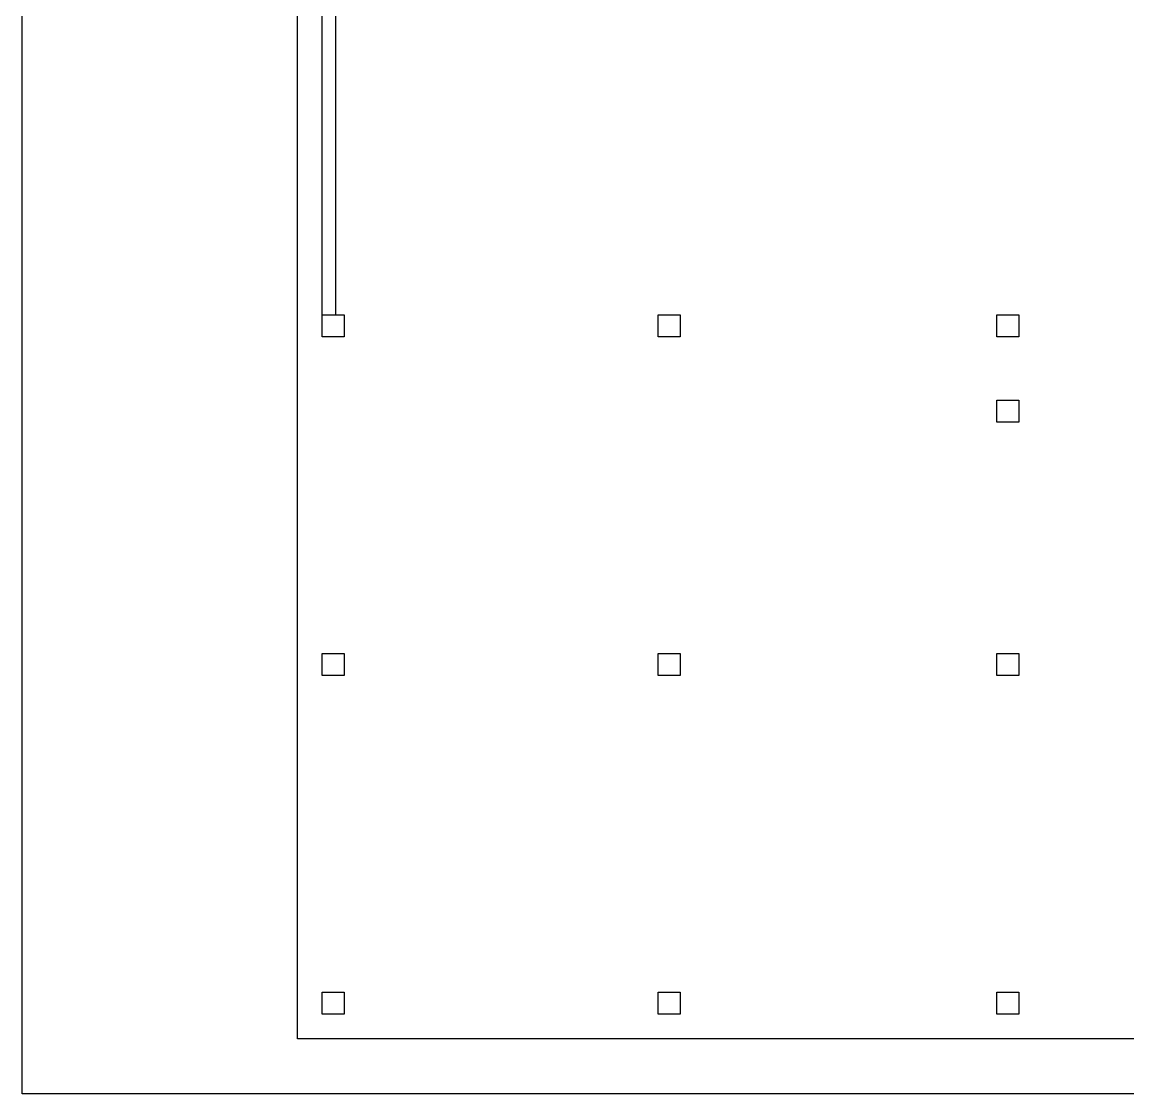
# Model space of a CAD drawing. Header units: inches. Extents: x 5716 to 15426, y 110 to 4440.
# Drawn here: x 5716 to 7725, y 110 to 2057 of the extents above; entities that cross this region are included whole.
import ezdxf

# ---------------------------------------------------------------- set-up
doc = ezdxf.new("R2010")
doc.units = ezdxf.units.IN
doc.layers.add('A4_DZ', color=7, linetype='Continuous')
doc.layers.add('A4_OP', color=7, linetype='Continuous')

msp = doc.modelspace()

# ---------------------------------------------------------------- linework, layer by layer
for p, q in [((5716.4, 110.2), (5716.4, 4440.2)), ((9826.3, 110.2), (5716.4, 110.2))]:
    msp.add_line(p, q)
at = {"layer": 'A4_DZ'}
msp.add_line((6261.4, 275.2), (6261.4, 275.2), dxfattribs=at)
at = {"layer": 'A4_OP'}
for points in [[(6216.4, 210.2), (6216.4, 4340.2)], [(6261.4, 1525.2), (6261.4, 4255.2)], [(6286.4, 1525.2), (6286.4, 2100.2)], [(6261.4, 1485.2), (6261.4, 1525.2)], [(6261.4, 1525.2), (6301.4, 1525.2)], [(6261.4, 1485.2), (6261.4, 1525.2)], [(6261.4, 1525.2), (6301.4, 1525.2)], [(6301.4, 1525.2), (6301.4, 1485.2)], [(6301.4, 1525.2), (6301.4, 1485.2)], [(6871.4, 1485.2), (6871.4, 1525.2)], [(6871.4, 1525.2), (6911.4, 1525.2)], [(6871.4, 1485.2), (6871.4, 1525.2)], [(6871.4, 1525.2), (6911.4, 1525.2)], [(6911.4, 1525.2), (6911.4, 1485.2)], [(6911.4, 1525.2), (6911.4, 1485.2)], [(7486.4, 1485.2), (7486.4, 1525.2)], [(7486.4, 1525.2), (7526.4, 1525.2)], [(7486.4, 1485.2), (7486.4, 1525.2)], [(7486.4, 1525.2), (7526.4, 1525.2)], [(7526.4, 1525.2), (7526.4, 1485.2)], [(7526.4, 1525.2), (7526.4, 1485.2)], [(6301.4, 1485.2), (6261.4, 1485.2)], [(6301.4, 1485.2), (6261.4, 1485.2)], [(6911.4, 1485.2), (6871.4, 1485.2)], [(6911.4, 1485.2), (6871.4, 1485.2)], [(7526.4, 1485.2), (7486.4, 1485.2)], [(7526.4, 1485.2), (7486.4, 1485.2)], [(7486.4, 1330.2), (7486.4, 1370.2)], [(7486.4, 1370.2), (7526.4, 1370.2)], [(7486.4, 1330.2), (7486.4, 1370.2)], [(7486.4, 1370.2), (7526.4, 1370.2)], [(7526.4, 1370.2), (7526.4, 1330.2)], [(7526.4, 1370.2), (7526.4, 1330.2)], [(7526.4, 1330.2), (7486.4, 1330.2)], [(7526.4, 1330.2), (7486.4, 1330.2)], [(6261.4, 870.2), (6261.4, 910.2)], [(6261.4, 910.2), (6301.4, 910.2)], [(6261.4, 870.2), (6261.4, 910.2)], [(6261.4, 910.2), (6301.4, 910.2)], [(6301.4, 910.2), (6301.4, 870.2)], [(6301.4, 910.2), (6301.4, 870.2)], [(6871.4, 870.2), (6871.4, 910.2)], [(6871.4, 910.2), (6911.4, 910.2)], [(6871.4, 870.2), (6871.4, 910.2)], [(6871.4, 910.2), (6911.4, 910.2)], [(6911.4, 910.2), (6911.4, 870.2)], [(6911.4, 910.2), (6911.4, 870.2)], [(7486.4, 870.2), (7486.4, 910.2)], [(7486.4, 910.2), (7526.4, 910.2)], [(7486.4, 870.2), (7486.4, 910.2)], [(7486.4, 910.2), (7526.4, 910.2)], [(7526.4, 910.2), (7526.4, 870.2)], [(7526.4, 910.2), (7526.4, 870.2)], [(6301.4, 870.2), (6261.4, 870.2)], [(6301.4, 870.2), (6261.4, 870.2)], [(6911.4, 870.2), (6871.4, 870.2)], [(6911.4, 870.2), (6871.4, 870.2)], [(7526.4, 870.2), (7486.4, 870.2)], [(7526.4, 870.2), (7486.4, 870.2)], [(6261.4, 255.2), (6261.4, 295.2)], [(6261.4, 295.2), (6301.4, 295.2)], [(6261.4, 255.2), (6261.4, 295.2)], [(6261.4, 295.2), (6301.4, 295.2)], [(6301.4, 295.2), (6301.4, 255.2)], [(6301.4, 295.2), (6301.4, 255.2)], [(6871.4, 255.2), (6871.4, 295.2)], [(6871.4, 295.2), (6911.4, 295.2)], [(6871.4, 255.2), (6871.4, 295.2)], [(6871.4, 295.2), (6911.4, 295.2)], [(6911.4, 295.2), (6911.4, 255.2)], [(6911.4, 295.2), (6911.4, 255.2)], [(7486.4, 255.2), (7486.4, 295.2)], [(7486.4, 295.2), (7526.4, 295.2)], [(7486.4, 255.2), (7486.4, 295.2)], [(7486.4, 295.2), (7526.4, 295.2)], [(7526.4, 295.2), (7526.4, 255.2)], [(7526.4, 295.2), (7526.4, 255.2)], [(6301.4, 255.2), (6261.4, 255.2)], [(6301.4, 255.2), (6261.4, 255.2)], [(6911.4, 255.2), (6871.4, 255.2)], [(6911.4, 255.2), (6871.4, 255.2)], [(7526.4, 255.2), (7486.4, 255.2)], [(7526.4, 255.2), (7486.4, 255.2)], [(9506.4, 210.2), (6216.4, 210.2)]]:
    msp.add_lwpolyline(points, dxfattribs=at)

doc.saveas('drawing.dxf')
